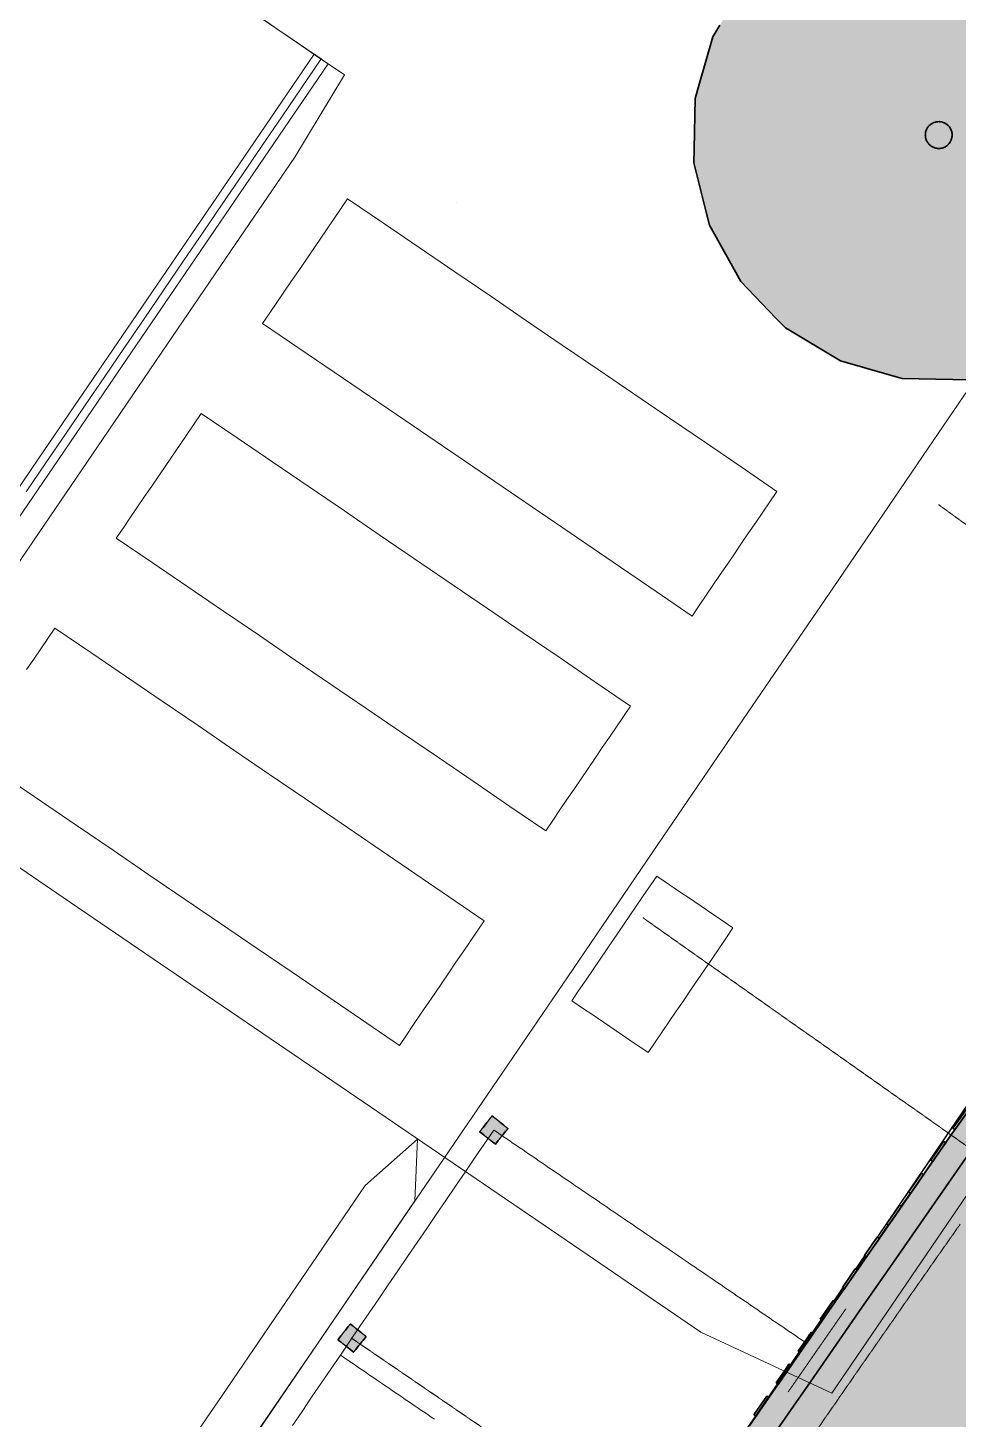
# Model space of a CAD drawing. Header units: millimetres. Extents: x -31757 to 121236, y -27283 to 63658.
# Drawn here: x 29485 to 35036, y 19997 to 28298 of the extents above; entities that cross this region are included whole.
import ezdxf

# ---------------------------------------------------------------- set-up
doc = ezdxf.new("R2010")
doc.units = ezdxf.units.MM
doc.linetypes.add('DASHDOT', pattern=[3.556, 2.54, -0.508, 0, -0.508])
doc.linetypes.add('DASHED', pattern=[1.524, 1.27, -0.254])
for name, color, linetype, lineweight in [('01_切断（構造・壁）', 7, 'Continuous', 35), ('06_部屋の色', 8, 'Continuous', 0), ('10_見えがかり', 7, 'Continuous', 13), ('11_見えがかり（家具）', 8, 'Continuous', 9), ('13_見えがかり（窓台・隠れた窓）', 7, 'DASHED', 9), ('30_敷地・外構', 8, 'Continuous', 9), ('40_通り芯', 1, 'DASHDOT', 9)]:
    doc.layers.add(name, color=color, linetype=linetype, lineweight=lineweight)

msp = doc.modelspace()

# ---------------------------------------------------------------- hatches: boundary and pattern name
at = {"layer": '01_切断（構造・壁）'}
for points in [[(36267, 27071.9), (36225.1, 27002.1), (36069.5, 26743.1), (36010.9, 26686.6), (35793.5, 26476.6), (35722.4, 26437.2), (35458.1, 26290.7), (35379.1, 26271), (35085.9, 26197.9), (35004.5, 26199.3), (34702.4, 26204.6), (34624.1, 26227), (34333.6, 26310.3), (34263.9, 26352.2), (34004.8, 26507.9), (33948.3, 26566.4), (33738.4, 26783.8), (33698.9, 26855), (33552.4, 27119.3), (33532.7, 27198.2), (33459.6, 27491.5), (33461.1, 27572.8), (33466.3, 27875), (33488.8, 27953.2), (33572.1, 28243.7), (33614, 28313.4), (33769.6, 28572.5), (33828.1, 28629), (34045.5, 28838.9), (34116.7, 28878.4), (34381, 29024.9), (34460, 29044.6), (34753.2, 29117.7), (34834.6, 29116.3), (35136.7, 29111), (35214.9, 29088.6), (35505.4, 29005.3), (35575.2, 28963.4), (35834.2, 28807.7), (35890.8, 28749.2), (36100.7, 28531.8), (36140.1, 28460.6), (36286.7, 28196.3), (36306.3, 28117.3), (36379.4, 27824.1), (36378, 27742.8), (36372.8, 27440.6), (36350.3, 27362.4)], [(34987.7, 27615.9), (34985.5, 27612.7), (34982.2, 27608), (34979.6, 27605.1), (34975.7, 27600.8), (34972.7, 27598.2), (34968.1, 27594.2), (34964.6, 27591.9), (34959.4, 27588.4), (34955.6, 27586.6), (34949.8, 27583.7), (34945.7, 27582.4), (34939.4, 27580.3), (34935.1, 27579.5), (34928.6, 27578.3), (34924.2, 27578.1), (34917.6, 27577.8), (34913.2, 27578.2), (34906.7, 27578.8), (34902.5, 27579.8), (34896.3, 27581.2), (34892.4, 27582.7), (34886.5, 27584.9), (34883, 27586.8), (34877.6, 27589.6), (34874.5, 27591.9), (34869.7, 27595.2), (34866.9, 27597.8), (34862.6, 27601.6), (34859.9, 27604.7), (34856, 27609.2), (34853.7, 27612.7), (34850.2, 27617.9), (34848.3, 27621.8), (34845.5, 27627.5), (34844.1, 27631.7), (34842.1, 27637.9), (34841.3, 27642.2), (34840.1, 27648.7), (34839.9, 27653.1), (34839.6, 27659.7), (34840, 27664.1), (34840.6, 27670.6), (34841.5, 27674.8), (34843, 27681), (34844.5, 27684.9), (34846.7, 27690.8), (34848.6, 27694.4), (34851.4, 27699.7), (34853.6, 27702.8), (34856.9, 27707.6), (34859.5, 27710.5), (34863.4, 27714.8), (34866.4, 27717.4), (34871, 27721.4), (34874.5, 27723.7), (34879.7, 27727.1), (34883.5, 27729), (34889.3, 27731.8), (34893.4, 27733.2), (34899.6, 27735.3), (34904, 27736.1), (34910.5, 27737.3), (34914.9, 27737.5), (34921.5, 27737.8), (34925.8, 27737.4), (34932.4, 27736.8), (34936.5, 27735.8), (34942.8, 27734.3), (34946.7, 27732.9), (34952.6, 27730.7), (34956.1, 27728.8), (34961.4, 27725.9), (34964.6, 27723.7), (34969.3, 27720.4), (34972.2, 27717.8), (34976.5, 27713.9), (34979.2, 27710.9), (34983.1, 27706.3), (34985.4, 27702.9), (34988.9, 27697.7), (34990.8, 27693.8), (34993.6, 27688), (34995, 27683.9), (34997, 27677.7), (34997.8, 27673.3), (34999, 27666.8), (34999.2, 27662.4), (34999.5, 27655.8), (34999.1, 27651.5), (34998.5, 27645), (34997.5, 27640.8), (34996.1, 27634.5), (34994.6, 27630.6), (34992.4, 27624.8), (34990.5, 27621.2)], [(38613.7, 26665.3), (38678.3, 26616.1), (38733, 26574.5), (38733, 26574.5), (38733, 26574.5), (38711.9, 26546.7), (38642.8, 26455.9), (38111.1, 25735.7), (37966.3, 25539.6), (37942, 25506.7), (37591.3, 25031.7), (37591.3, 25031.7), (37591.3, 25031.7), (37561.2, 24990.9), (37560, 24989.3), (36859.2, 24040.1), (36626, 23714.4), (36345, 23321.7), (36244.2, 23181), (36184.3, 23097.3), (35846.6, 22625.6), (35846.6, 22625.6), (35846.6, 22625.6), (35815.2, 22581.8), (35798, 22557.8), (35111.2, 21598.4), (34614.1, 20882.1), (34461.4, 20662.1), (34136.3, 20193.6), (34136.3, 20193.6), (34136.3, 20193.6), (34071.8, 20100.7), (33399.1, 19131.4), (32924.9, 18426.3), (32894.8, 18381.6), (32784.1, 18216.9), (32637.1, 17998.3), (32476.3, 17759.3), (32381.7, 17618.7), (32013.6, 17071.3), (31723.3, 16639.6), (31270.9, 15945.3), (31226.7, 15877.4), (31140.9, 15745.7), (30849.5, 15298.5), (30844.1, 15290.2), (30728.2, 15112.2), (30254.2, 14384.8), (30084.1, 14123.7), (29801.3, 13675.4), (29652.8, 13439.9), (29532.6, 13249.3), (29532.5, 13249.3), (29490.2, 13182.2), (29256.5, 12811.8), (29256.5, 12811.8), (29256.5, 12811.8), (29111.6, 12582.1), (28495.5, 11605.5), (28481.9, 11583.8), (28481.9, 11583.8), (28481.9, 11583.8), (28427.5, 11617.6), (28354.4, 11662.9), (28368, 11684.5), (28816.2, 12394.9), (28984.4, 12661.5), (29129.7, 12891.8), (29284.1, 13136.6), (29405.7, 13329.3), (29498.3, 13476.2), (29525.9, 13520), (29957.8, 14204.5), (29957.8, 14204.5), (29957.8, 14204.5), (29957.8, 14204.5), (29957.8, 14204.5), (30602.3, 15193.9), (30723.9, 15380.4), (30825.5, 15536.5), (31015.3, 15827.7), (31073.9, 15917.7), (31145.4, 16027.5), (31492.1, 16559.6), (31598.2, 16722.4), (31728.7, 16916.5), (32257.1, 17702.2), (32308.6, 17778.7), (32351.9, 17843.1), (32488.4, 18046.1), (32659.7, 18300.7), (32800.6, 18510.3), (33061.9, 18898.8), (33275.2, 19216), (33788.6, 19955.7), (33948.5, 20186.1), (33960.8, 20203.9), (34013.1, 20279.2), (34338.2, 20747.7), (34359.3, 20778), (34491, 20967.9), (34645.2, 21190), (34988.6, 21684.8), (35206.5, 21989.2), (35675.9, 22644.9), (35694.8, 22671.3), (35724.7, 22713), (36062.4, 23184.7), (36223.2, 23409.3), (36737.9, 24128.3), (37439.2, 25078.2), (37453.9, 25098.1), (37470.7, 25120.8), (37676.4, 25399.5), (37821.3, 25595.8), (37990.5, 25825), (38522.8, 26545.9), (38592.4, 26637.4), (38613.7, 26665.3), (38613.7, 26665.3)], [(35004.4, 21732.6), (35052.1, 21799.3), (35083, 21842.4), (35087.8, 21839), (35095.2, 21833.7), (35064.3, 21790.5), (35016.6, 21723.9), (35011.8, 21727.3)], [(32188.7, 21705.9), (32187.1, 21707.1), (32180.9, 21712.1), (32182.1, 21713.7), (32187.1, 21719.9), (32188.4, 21721.5), (32193.3, 21727.8), (32194.6, 21729.3), (32199.6, 21735.6), (32200.8, 21737.2), (32205.8, 21743.4), (32207, 21745), (32212, 21751.2), (32213.3, 21752.8), (32218.2, 21759.1), (32219.5, 21760.6), (32224.5, 21766.9), (32225.7, 21768.5), (32230.7, 21774.7), (32231.9, 21776.3), (32236.9, 21782.5), (32238.2, 21784.1), (32243.1, 21790.4), (32244.4, 21791.9), (32249.4, 21798.2), (32250.6, 21799.8), (32255.6, 21806), (32257.2, 21804.8), (32263.4, 21799.8), (32265, 21798.6), (32271.2, 21793.6), (32272.8, 21792.3), (32279.1, 21787.3), (32280.6, 21786.1), (32286.9, 21781.1), (32288.5, 21779.9), (32294.7, 21774.9), (32296.3, 21773.7), (32302.5, 21768.7), (32304.1, 21767.4), (32310.4, 21762.4), (32311.9, 21761.2), (32318.2, 21756.2), (32319.8, 21755), (32326, 21750), (32327.6, 21748.8), (32333.8, 21743.8), (32335.4, 21742.5), (32341.7, 21737.5), (32343.2, 21736.3), (32349.5, 21731.3), (32348.3, 21729.8), (32343.3, 21723.5), (32342, 21721.9), (32337.1, 21715.7), (32335.8, 21714.1), (32330.8, 21707.8), (32329.6, 21706.3), (32324.6, 21700), (32323.4, 21698.5), (32318.4, 21692.2), (32317.1, 21690.6), (32312.2, 21684.4), (32310.9, 21682.8), (32305.9, 21676.5), (32304.7, 21675), (32299.7, 21668.7), (32298.5, 21667.1), (32293.5, 21660.9), (32292.2, 21659.3), (32287.2, 21653.1), (32286, 21651.5), (32281, 21645.2), (32279.8, 21643.7), (32274.8, 21637.4), (32273.2, 21638.7), (32267, 21643.6), (32265.4, 21644.9), (32259.1, 21649.9), (32257.6, 21651.1), (32251.3, 21656.1), (32249.8, 21657.3), (32243.5, 21662.3), (32241.9, 21663.6), (32235.7, 21668.5), (32234.1, 21669.8), (32227.8, 21674.8), (32226.3, 21676), (32220, 21681), (32218.5, 21682.2), (32212.2, 21687.2), (32210.6, 21688.5), (32204.4, 21693.4), (32202.8, 21694.7), (32196.5, 21699.7), (32195, 21700.9)], [(34871.9, 21543), (34918.6, 21610.3), (34948.9, 21653.9), (34953.7, 21650.5), (34961.2, 21645.3), (34930.9, 21601.7), (34884.2, 21534.4), (34879.4, 21537.8)], [(34740.1, 21353), (34786.8, 21420.4), (34817.1, 21464), (34821.9, 21460.6), (34829.4, 21455.4), (34799.1, 21411.8), (34752.4, 21344.5), (34747.6, 21347.9)], [(34608.3, 21163.1), (34655, 21230.5), (34685.3, 21274), (34690.1, 21270.7), (34697.6, 21265.5), (34667.3, 21221.9), (34620.6, 21154.6), (34615.8, 21157.9)], [(34476.5, 20973.2), (34523.2, 21040.6), (34553.5, 21084.1), (34558.3, 21080.8), (34565.8, 21075.6), (34535.5, 21032), (34488.8, 20964.7), (34484, 20968)], [(34344.7, 20783.3), (34391.4, 20850.7), (34421.7, 20894.2), (34426.5, 20890.9), (34434, 20885.7), (34403.8, 20842.1), (34357, 20774.8), (34352.2, 20778.1)], [(34212.9, 20593.4), (34285.9, 20698.6), (34289.9, 20704.3), (34290.5, 20703.9), (34302.2, 20695.8), (34298.3, 20690.1), (34225.2, 20584.9), (34224.6, 20585.3)], [(31342.8, 20464.8), (31341.2, 20466), (31334.9, 20471), (31336.2, 20472.6), (31341.2, 20478.8), (31342.4, 20480.4), (31347.4, 20486.7), (31348.6, 20488.2), (31353.6, 20494.5), (31354.9, 20496), (31359.8, 20502.3), (31361.1, 20503.9), (31366.1, 20510.1), (31367.3, 20511.7), (31372.3, 20518), (31373.5, 20519.5), (31378.5, 20525.8), (31379.8, 20527.4), (31384.7, 20533.6), (31386, 20535.2), (31391, 20541.4), (31392.2, 20543), (31397.2, 20549.3), (31398.4, 20550.8), (31403.4, 20557.1), (31404.7, 20558.7), (31409.6, 20564.9), (31411.2, 20563.7), (31417.5, 20558.7), (31419, 20557.4), (31425.3, 20552.5), (31426.9, 20551.2), (31433.1, 20546.2), (31434.7, 20545), (31440.9, 20540), (31442.5, 20538.8), (31448.8, 20533.8), (31450.3, 20532.5), (31456.6, 20527.6), (31458.2, 20526.3), (31464.4, 20521.3), (31466, 20520.1), (31472.2, 20515.1), (31473.8, 20513.9), (31480.1, 20508.9), (31481.6, 20507.6), (31487.9, 20502.7), (31489.5, 20501.4), (31495.7, 20496.4), (31497.3, 20495.2), (31503.6, 20490.2), (31502.3, 20488.7), (31497.3, 20482.4), (31496.1, 20480.8), (31491.1, 20474.6), (31489.9, 20473), (31484.9, 20466.7), (31483.6, 20465.2), (31478.7, 20458.9), (31477.4, 20457.3), (31472.4, 20451.1), (31471.2, 20449.5), (31466.2, 20443.3), (31465, 20441.7), (31460, 20435.4), (31458.7, 20433.9), (31453.8, 20427.6), (31452.5, 20426), (31447.5, 20419.8), (31446.3, 20418.2), (31441.3, 20412), (31440.1, 20410.4), (31435.1, 20404.1), (31433.8, 20402.6), (31428.9, 20396.3), (31427.3, 20397.5), (31421, 20402.5), (31419.5, 20403.8), (31413.2, 20408.8), (31411.6, 20410), (31405.4, 20415), (31403.8, 20416.2), (31397.5, 20421.2), (31396, 20422.4), (31389.7, 20427.4), (31388.2, 20428.7), (31381.9, 20433.7), (31380.3, 20434.9), (31374.1, 20439.9), (31372.5, 20441.1), (31366.2, 20446.1), (31364.7, 20447.3), (31358.4, 20452.3), (31356.9, 20453.6), (31350.6, 20458.6), (31349, 20459.8)], [(34152, 20505.7), (34158.1, 20514.4), (34158.7, 20514), (34170.4, 20505.9), (34164.3, 20497.1), (34161.5, 20493.1), (34152.6, 20480.2), (34093.4, 20395), (34090.6, 20396.9), (34081.1, 20403.5), (34140.3, 20488.8), (34149.2, 20501.6)], [(33949.3, 20213.6), (34008.5, 20298.9), (34026.3, 20324.5), (34029.1, 20322.5), (34038.6, 20316), (34020.8, 20290.3), (33961.6, 20205.1), (33958.8, 20207)], [(33817.5, 20023.7), (33834.2, 20047.8), (33894.5, 20134.6), (33904.1, 20127.9), (33906.8, 20126.1), (33846.5, 20039.2), (33829.8, 20015.1), (33820.2, 20021.8)]]:
    msp.add_hatch(color=7, dxfattribs=at).paths.add_polyline_path(points)
at = {"layer": '06_部屋の色', "true_color": 0xe9dfcf}
msp.add_hatch(color=8, dxfattribs=at).paths.add_polyline_path([(45509.6, 12554.2), (44710.7, 11403), (33399.6, 19131), (35111.7, 21598), (46279.9, 13725.5), (45480.9, 12574.1)])

# ---------------------------------------------------------------- linework, layer by layer
at = {"layer": '01_切断（構造・壁）'}
for points in [[(35085.9, 26197.9), (35004.5, 26199.3), (34702.4, 26204.6), (34624.1, 26227), (34333.6, 26310.3), (34263.9, 26352.2), (34004.8, 26507.9), (33948.3, 26566.4), (33738.4, 26783.8), (33698.9, 26855), (33552.4, 27119.3), (33532.7, 27198.2), (33459.6, 27491.5), (33461.1, 27572.8), (33466.3, 27875), (33488.8, 27953.2), (33572.1, 28243.7), (33614, 28313.4)], [(34987.7, 27615.9), (34985.5, 27612.7), (34982.2, 27608), (34979.6, 27605.1), (34975.7, 27600.8), (34972.7, 27598.2), (34968.1, 27594.2), (34964.6, 27591.9), (34959.4, 27588.4), (34955.6, 27586.6), (34949.8, 27583.7), (34945.7, 27582.4), (34939.4, 27580.3), (34935.1, 27579.5), (34928.6, 27578.3), (34924.2, 27578.1), (34917.6, 27577.8), (34913.2, 27578.2), (34906.7, 27578.8), (34902.5, 27579.8), (34896.3, 27581.2), (34892.4, 27582.7), (34886.5, 27584.9), (34883, 27586.8), (34877.6, 27589.6), (34874.5, 27591.9), (34869.7, 27595.2), (34866.9, 27597.8), (34862.6, 27601.6), (34859.9, 27604.7), (34856, 27609.2), (34853.7, 27612.7), (34850.2, 27617.9), (34848.3, 27621.8), (34845.5, 27627.5), (34844.1, 27631.7), (34842.1, 27637.9), (34841.3, 27642.2), (34840.1, 27648.7), (34839.9, 27653.1), (34839.6, 27659.7), (34840, 27664.1), (34840.6, 27670.6), (34841.5, 27674.8), (34843, 27681), (34844.5, 27684.9), (34846.7, 27690.8), (34848.6, 27694.4), (34851.4, 27699.7), (34853.6, 27702.8), (34856.9, 27707.6), (34859.5, 27710.5), (34863.4, 27714.8), (34866.4, 27717.4), (34871, 27721.4), (34874.5, 27723.7), (34879.7, 27727.1), (34883.5, 27729), (34889.3, 27731.8), (34893.4, 27733.2), (34899.6, 27735.3), (34904, 27736.1), (34910.5, 27737.3), (34914.9, 27737.5), (34921.5, 27737.8), (34925.8, 27737.4), (34932.4, 27736.8), (34936.5, 27735.8), (34942.8, 27734.3), (34946.7, 27732.9), (34952.6, 27730.7), (34956.1, 27728.8), (34961.4, 27725.9), (34964.6, 27723.7), (34969.3, 27720.4), (34972.2, 27717.8), (34976.5, 27713.9), (34979.2, 27710.9), (34983.1, 27706.3), (34985.4, 27702.9), (34988.9, 27697.7), (34990.8, 27693.8), (34993.6, 27688), (34995, 27683.9), (34997, 27677.7), (34997.8, 27673.3), (34999, 27666.8), (34999.2, 27662.4), (34999.5, 27655.8), (34999.1, 27651.5), (34998.5, 27645), (34997.5, 27640.8), (34996.1, 27634.5), (34994.6, 27630.6), (34992.4, 27624.8), (34990.5, 27621.2), (34987.7, 27615.9)], [(33788.6, 19955.7), (33948.5, 20186.1), (33960.8, 20203.9), (34013.1, 20279.2), (34338.2, 20747.7), (34359.3, 20778), (34491, 20967.9), (34645.2, 21190), (34988.6, 21684.8), (35206.5, 21989.2)], [(35004.4, 21732.6), (35052.1, 21799.3), (35083, 21842.4), (35087.8, 21839), (35095.2, 21833.7), (35064.3, 21790.5), (35016.6, 21723.9), (35011.8, 21727.3), (35004.4, 21732.6)], [(32188.7, 21705.9), (32187.1, 21707.1), (32180.9, 21712.1), (32182.1, 21713.7), (32187.1, 21719.9), (32188.4, 21721.5), (32193.3, 21727.8), (32194.6, 21729.3), (32199.6, 21735.6), (32200.8, 21737.2), (32205.8, 21743.4), (32207, 21745), (32212, 21751.2), (32213.3, 21752.8), (32218.2, 21759.1), (32219.5, 21760.6), (32224.5, 21766.9), (32225.7, 21768.5), (32230.7, 21774.7), (32231.9, 21776.3), (32236.9, 21782.5), (32238.2, 21784.1), (32243.1, 21790.4), (32244.4, 21791.9), (32249.4, 21798.2), (32250.6, 21799.8), (32255.6, 21806), (32257.2, 21804.8), (32263.4, 21799.8), (32265, 21798.6), (32271.2, 21793.6), (32272.8, 21792.3), (32279.1, 21787.3), (32280.6, 21786.1), (32286.9, 21781.1), (32288.5, 21779.9), (32294.7, 21774.9), (32296.3, 21773.7), (32302.5, 21768.7), (32304.1, 21767.4), (32310.4, 21762.4), (32311.9, 21761.2), (32318.2, 21756.2), (32319.8, 21755), (32326, 21750), (32327.6, 21748.8), (32333.8, 21743.8), (32335.4, 21742.5), (32341.7, 21737.5), (32343.2, 21736.3), (32349.5, 21731.3), (32348.3, 21729.8), (32343.3, 21723.5), (32342, 21721.9), (32337.1, 21715.7), (32335.8, 21714.1), (32330.8, 21707.8), (32329.6, 21706.3), (32324.6, 21700), (32323.4, 21698.5), (32318.4, 21692.2), (32317.1, 21690.6), (32312.2, 21684.4), (32310.9, 21682.8), (32305.9, 21676.5), (32304.7, 21675), (32299.7, 21668.7), (32298.5, 21667.1), (32293.5, 21660.9), (32292.2, 21659.3), (32287.2, 21653.1), (32286, 21651.5), (32281, 21645.2), (32279.8, 21643.7), (32274.8, 21637.4), (32273.2, 21638.7), (32267, 21643.6), (32265.4, 21644.9), (32259.1, 21649.9), (32257.6, 21651.1), (32251.3, 21656.1), (32249.8, 21657.3), (32243.5, 21662.3), (32241.9, 21663.6), (32235.7, 21668.5), (32234.1, 21669.8), (32227.8, 21674.8), (32226.3, 21676), (32220, 21681), (32218.5, 21682.2), (32212.2, 21687.2), (32210.6, 21688.5), (32204.4, 21693.4), (32202.8, 21694.7), (32196.5, 21699.7), (32195, 21700.9), (32188.7, 21705.9)], [(35111.2, 21598.4), (34614.1, 20882.1), (34461.4, 20662.1), (34136.3, 20193.6), (34136.3, 20193.6), (34136.3, 20193.6), (34071.8, 20100.7), (33399.1, 19131.4)], [(34871.9, 21543), (34918.6, 21610.3), (34948.9, 21653.9), (34953.7, 21650.5), (34961.2, 21645.3), (34930.9, 21601.7), (34884.2, 21534.4), (34879.4, 21537.8), (34871.9, 21543)], [(34740.1, 21353), (34786.8, 21420.4), (34817.1, 21464), (34821.9, 21460.6), (34829.4, 21455.4), (34799.1, 21411.8), (34752.4, 21344.5), (34747.6, 21347.9), (34740.1, 21353)], [(34608.3, 21163.1), (34655, 21230.5), (34685.3, 21274), (34690.1, 21270.7), (34697.6, 21265.5), (34667.3, 21221.9), (34620.6, 21154.6), (34615.8, 21157.9), (34608.3, 21163.1)], [(34476.5, 20973.2), (34523.2, 21040.6), (34553.5, 21084.1), (34558.3, 21080.8), (34565.8, 21075.6), (34535.5, 21032), (34488.8, 20964.7), (34484, 20968), (34476.5, 20973.2)], [(34344.7, 20783.3), (34391.4, 20850.7), (34421.7, 20894.2), (34426.5, 20890.9), (34434, 20885.7), (34403.8, 20842.1), (34357, 20774.8), (34352.2, 20778.1), (34344.7, 20783.3)], [(34212.9, 20593.4), (34285.9, 20698.6), (34289.9, 20704.3), (34290.5, 20703.9), (34302.2, 20695.8), (34298.3, 20690.1), (34225.2, 20584.9), (34224.6, 20585.3), (34212.9, 20593.4)], [(31342.8, 20464.8), (31341.2, 20466), (31334.9, 20471), (31336.2, 20472.6), (31341.2, 20478.8), (31342.4, 20480.4), (31347.4, 20486.7), (31348.6, 20488.2), (31353.6, 20494.5), (31354.9, 20496), (31359.8, 20502.3), (31361.1, 20503.9), (31366.1, 20510.1), (31367.3, 20511.7), (31372.3, 20518), (31373.5, 20519.5), (31378.5, 20525.8), (31379.8, 20527.4), (31384.7, 20533.6), (31386, 20535.2), (31391, 20541.4), (31392.2, 20543), (31397.2, 20549.3), (31398.4, 20550.8), (31403.4, 20557.1), (31404.7, 20558.7), (31409.6, 20564.9), (31411.2, 20563.7), (31417.5, 20558.7), (31419, 20557.4), (31425.3, 20552.5), (31426.9, 20551.2), (31433.1, 20546.2), (31434.7, 20545), (31440.9, 20540), (31442.5, 20538.8), (31448.8, 20533.8), (31450.3, 20532.5), (31456.6, 20527.6), (31458.2, 20526.3), (31464.4, 20521.3), (31466, 20520.1), (31472.2, 20515.1), (31473.8, 20513.9), (31480.1, 20508.9), (31481.6, 20507.6), (31487.9, 20502.7), (31489.5, 20501.4), (31495.7, 20496.4), (31497.3, 20495.2), (31503.6, 20490.2), (31502.3, 20488.7), (31497.3, 20482.4), (31496.1, 20480.8), (31491.1, 20474.6), (31489.9, 20473), (31484.9, 20466.7), (31483.6, 20465.2), (31478.7, 20458.9), (31477.4, 20457.3), (31472.4, 20451.1), (31471.2, 20449.5), (31466.2, 20443.3), (31465, 20441.7), (31460, 20435.4), (31458.7, 20433.9), (31453.8, 20427.6), (31452.5, 20426), (31447.5, 20419.8), (31446.3, 20418.2), (31441.3, 20412), (31440.1, 20410.4), (31435.1, 20404.1), (31433.8, 20402.6), (31428.9, 20396.3), (31427.3, 20397.5), (31421, 20402.5), (31419.5, 20403.8), (31413.2, 20408.8), (31411.6, 20410), (31405.4, 20415), (31403.8, 20416.2), (31397.5, 20421.2), (31396, 20422.4), (31389.7, 20427.4), (31388.2, 20428.7), (31381.9, 20433.7), (31380.3, 20434.9), (31374.1, 20439.9), (31372.5, 20441.1), (31366.2, 20446.1), (31364.7, 20447.3), (31358.4, 20452.3), (31356.9, 20453.6), (31350.6, 20458.6), (31349, 20459.8), (31342.8, 20464.8)], [(34152, 20505.7), (34158.1, 20514.4), (34158.7, 20514), (34170.4, 20505.9), (34164.3, 20497.1), (34161.5, 20493.1), (34152.6, 20480.2), (34093.4, 20395), (34090.6, 20396.9), (34081.1, 20403.5), (34140.3, 20488.8), (34149.2, 20501.6), (34152, 20505.7)], [(33949.3, 20213.6), (34008.5, 20298.9), (34026.3, 20324.5), (34029.1, 20322.5), (34038.6, 20316), (34020.8, 20290.3), (33961.6, 20205.1), (33958.8, 20207), (33949.3, 20213.6)], [(33817.5, 20023.7), (33834.2, 20047.8), (33894.5, 20134.6), (33904.1, 20127.9), (33906.8, 20126.1), (33846.5, 20039.2), (33829.8, 20015.1), (33820.2, 20021.8), (33817.5, 20023.7)]]:
    msp.add_lwpolyline(points, dxfattribs=at)
at = {"layer": '10_見えがかり'}
for points in [[(34816.1, 21465.7), (35024.3, 21771.2), (35280.8, 22147.5), (35537.3, 22523.8), (35793.8, 22900.2), (36050.3, 23276.5), (36306.8, 23652.8), (36563.3, 24029.1), (37076.4, 24781.8), (37332.9, 25158.1), (37589.4, 25534.5), (37845.9, 25910.8), (38102.4, 26287.1), (38358.9, 26663.4), (38615.4, 27039.8), (38871.9, 27416.1), (39128.4, 27792.4), (39384.9, 28168.8), (39898, 28921.4), (40193.8, 29049.8)], [(29316.5, 25385.5), (29551.2, 25729.8), (29785.9, 26074.1), (30020.6, 26418.4), (30489.9, 27107), (31193.9, 28139.8), (31214.6, 28125.8)], [(31214.6, 28125.8), (31221.5, 28121.1), (31228.4, 28116.4), (31242.1, 28107), (31249, 28102.3), (31255.9, 28097.6), (31276.6, 28083.5), (30572.5, 27050.6), (30337.9, 26706.3), (30103.2, 26362), (29633.8, 25673.5), (29399.2, 25329.2)], [(30359, 19720.5), (30643.7, 20138.2), (31213.1, 20973.6), (31497.8, 21391.4), (31809.5, 21666.8), (31793.9, 21300.1), (31509.1, 20882.4), (31224.4, 20464.7), (30939.7, 20046.9), (30370.3, 19211.5)], [(34881.2, 21534.1), (34828.2, 21458.7)], [(34686.5, 21275.6), (34738.5, 21351.9)], [(34748.4, 21344.8), (34695.8, 21269.2)], [(34556.3, 21084.6), (34608.2, 21160.8)], [(34616.4, 21155.1), (34563.8, 21079.4)], [(34426.1, 20893.6), (34478, 20969.7)], [(34484.5, 20965.3), (34431.9, 20889.6)], [(34295.9, 20702.6), (34347.8, 20778.7)], [(34352.5, 20775.5), (34299.9, 20699.8)], [(34165.7, 20511.6), (34217.6, 20587.7)], [(34220.6, 20585.7), (34168, 20510)], [(34035.5, 20320.5), (34087.4, 20396.7)], [(34088.6, 20395.9), (34036, 20320.2)], [(33958, 20205.1), (33905.5, 20129.4)], [(33826.2, 20015.2), (33773.7, 19939.5)]]:
    msp.add_lwpolyline(points, dxfattribs=at)
at = {"layer": '11_見えがかり（家具）'}
for points in [[(31266.4, 27092), (31308.6, 27154), (31393.1, 27278), (31606.6, 27132.5), (31820, 26987), (32033.5, 26841.5), (32247, 26696), (32460.4, 26550.5), (32673.9, 26405), (32887.3, 26259.5), (33100.8, 26114), (33314.3, 25968.5), (33527.7, 25823), (33741.2, 25677.5), (33954.7, 25532), (33912.4, 25470), (33870.2, 25408), (33827.9, 25346.1), (33785.7, 25284.1), (33743.5, 25222.1), (33701.2, 25160.2), (33659, 25098.2), (33616.7, 25036.2), (33574.5, 24974.2), (33532.2, 24912.3), (33490, 24850.3), (33447.8, 24788.3), (33234.3, 24933.8), (33020.8, 25079.3), (32807.4, 25224.8), (31740.1, 25952.3), (31313.1, 26243.3), (30886.2, 26534.3), (30928.5, 26596.3), (30970.7, 26658.2), (31012.9, 26720.2), (31055.2, 26782.2), (31097.4, 26844.2), (31266.4, 27092)], [(30266.7, 25625.4), (30308.9, 25687.3), (30393.4, 25811.3), (30435.6, 25873.2), (30477.9, 25935.2), (30520.1, 25997.2), (30733.6, 25851.7), (30947, 25706.2), (31374, 25415.2), (31587.4, 25269.7), (32227.8, 24833.2), (32441.3, 24687.7), (32654.7, 24542.2), (32868.2, 24396.7), (33081.7, 24251.2), (33039.4, 24189.2), (32997.2, 24127.3), (32954.9, 24065.3), (32912.7, 24003.3), (32870.5, 23941.3), (32786, 23817.4), (32743.7, 23755.4), (32701.5, 23693.5), (32659.3, 23631.5), (32617, 23569.5), (32574.8, 23507.5), (32361.3, 23653), (32147.8, 23798.5), (31934.4, 23944), (31720.9, 24089.5), (31507.5, 24235), (31080.5, 24526), (30867.1, 24671.5), (30653.6, 24817), (30440.1, 24962.5), (30226.7, 25108), (30013.2, 25253.5), (30055.5, 25315.5), (30097.7, 25377.5), (30139.9, 25439.4), (30182.2, 25501.4), (30224.4, 25563.4), (30266.7, 25625.4)], [(29478.2, 24468.5), (29520.4, 24530.5), (29562.6, 24592.5), (29604.9, 24654.4), (29647.1, 24716.4), (29860.6, 24570.9), (30074.1, 24425.4), (30287.5, 24279.9), (30501, 24134.4), (30714.4, 23988.9), (30927.9, 23843.4), (31141.4, 23697.9), (31354.8, 23552.4), (31995.2, 23115.9), (32208.7, 22970.4), (32166.4, 22908.5), (32124.2, 22846.5), (32082, 22784.5), (32039.7, 22722.5), (31997.5, 22660.6), (31955.2, 22598.6), (31913, 22536.6), (31828.5, 22412.7), (31786.3, 22350.7), (31744, 22288.7), (31701.8, 22226.8), (31274.9, 22517.8), (31061.4, 22663.3), (30847.9, 22808.8), (30634.5, 22954.3), (30207.5, 23245.2), (29994.1, 23390.7), (29780.6, 23536.2), (29140.2, 23972.7)], [(33110.9, 23051.3), (33153.2, 23113.3), (33237.7, 23237.2), (33275.5, 23211.4), (33313.4, 23185.6), (33351.3, 23159.8), (33389.2, 23134), (33427, 23108.2), (33502.8, 23056.5), (33540.7, 23030.7), (33578.5, 23004.9), (33616.4, 22979.1), (33654.3, 22953.3), (33692.1, 22927.5), (33649.9, 22865.5), (33607.7, 22803.5), (33565.4, 22741.5), (33438.7, 22555.6), (33396.5, 22493.6), (33354.2, 22431.7), (33312, 22369.7), (33269.7, 22307.7), (33227.5, 22245.8), (33185.2, 22183.8), (33147.4, 22209.6), (33109.5, 22235.4), (33071.6, 22261.2), (33033.8, 22287), (32995.9, 22312.9), (32920.1, 22364.5), (32882.3, 22390.3), (32844.4, 22416.1), (32806.5, 22441.9), (32768.6, 22467.7), (32730.8, 22493.6), (32773, 22555.5), (32815.3, 22617.5), (32857.5, 22679.5), (32899.7, 22741.4), (32942, 22803.4), (33110.9, 23051.3)]]:
    msp.add_lwpolyline(points, dxfattribs=at)
at = {"layer": '13_見えがかり（窓台・隠れた窓）'}
msp.add_lwpolyline([(34022.2, 20160.7), (34364.7, 20654.3)], dxfattribs=at)
at = {"layer": '30_敷地・外構'}
for points in [[(29171.1, 24728.2), (29552.5, 25287.7), (29933.8, 25847.2), (30315.1, 26406.7), (30696.5, 26966.2), (31077.8, 27525.6), (31373.8, 28017.2), (31200.4, 28135.4), (31027, 28253.7), (30853.5, 28371.9)], [(30891, 28346.4), (30977, 28287.7), (31063.1, 28229), (31149.2, 28170.4), (31235.3, 28111.7), (31117.9, 27939.5), (31000.6, 27767.4), (30883.2, 27595.2), (30765.9, 27423.1), (30648.6, 27250.9), (30531.2, 27078.8), (30413.9, 26906.7), (30296.6, 26734.5), (30179.2, 26562.4), (30061.9, 26390.2), (29944.5, 26218.1), (29827.2, 26045.9), (29709.9, 25873.8), (29592.5, 25701.6), (29475.2, 25529.5)], [(32044.7, 27257.4), (32044.7, 27257.4)], [(30557.2, 19482.2), (31094.6, 20270.6), (31632, 21059.1), (32169.4, 21847.5), (32706.8, 22635.9), (33244.2, 23424.4), (33781.6, 24212.8), (34319, 25001.3), (34856.4, 25789.7), (35393.8, 26578.1)], [(35295.7, 21640.3), (34281.3, 20152.1), (33501, 20516.4), (32740.1, 21035), (31979.2, 21553.6), (31218.3, 22072.2), (30457.4, 22590.9), (29696.5, 23109.5), (28935.6, 23628.1)], [(35227.4, 22072.7), (34690, 21284.2), (34152.5, 20495.8), (33615.1, 19707.4)], [(31064, 19959.4), (31121.2, 20043.3), (31178.4, 20127.2), (31235.6, 20211.1), (31292.8, 20295.1), (31350, 20379), (31407.2, 20462.9), (31464.4, 20546.8), (31521.6, 20630.7), (31578.8, 20714.7), (31636, 20798.6), (31693.2, 20882.5), (31750.4, 20966.4), (31807.6, 21050.3), (31864.8, 21134.3), (31922, 21218.2), (31979.2, 21302.1), (32036.4, 21386), (32093.6, 21470), (32150.8, 21553.9), (32208, 21637.8), (32265.2, 21721.7)], [(32265.2, 21721.7), (32284.6, 21708.5), (32303.9, 21695.3), (32323.3, 21682.1), (32342.7, 21668.9), (32362, 21655.7), (32381.4, 21642.5), (32400.8, 21629.3), (32420.1, 21616.1), (32439.5, 21602.9), (32458.9, 21589.7), (32478.2, 21576.5), (32497.6, 21563.3), (32517, 21550.1), (32536.3, 21536.9), (32555.7, 21523.7), (32575.1, 21510.5), (32594.4, 21497.3), (32613.8, 21484.1), (32633.2, 21470.9), (32652.5, 21457.7), (32671.9, 21444.5), (32691.3, 21431.3), (32710.6, 21418.1), (32730, 21404.9), (32749.4, 21391.7), (32768.7, 21378.5), (32788.1, 21365.3), (32807.5, 21352.1), (32826.8, 21338.9), (32846.2, 21325.7), (32865.6, 21312.5), (32884.9, 21299.3), (32904.3, 21286.1), (32923.7, 21272.9), (32943, 21259.7), (32962.4, 21246.5), (32981.8, 21233.3), (33001.1, 21220.1), (33020.5, 21206.9), (33039.9, 21193.7), (33059.2, 21180.5), (33078.6, 21167.3), (33098, 21154.1), (33117.3, 21140.9), (33136.7, 21127.7), (33156.1, 21114.5), (33175.4, 21101.3), (33194.8, 21088.1), (33214.2, 21074.9), (33233.5, 21061.7), (33252.9, 21048.5), (33272.3, 21035.3), (33291.6, 21022.1), (33311, 21008.9), (33330.4, 20995.7), (33349.7, 20982.5), (33369.1, 20969.3), (33388.5, 20956.1), (33407.8, 20942.9), (33427.2, 20929.7), (33446.6, 20916.5), (33465.9, 20903.3), (33485.3, 20890.1), (33504.7, 20876.9), (33524, 20863.7), (33543.4, 20850.5), (33562.8, 20837.3), (33582.1, 20824.1), (33601.5, 20810.9), (33620.9, 20797.7), (33640.2, 20784.5), (33659.6, 20771.3), (33679, 20758.1), (33698.3, 20744.9), (33717.7, 20731.7), (33737.1, 20718.5), (33756.4, 20705.3), (33775.8, 20692.1), (33795.2, 20678.9), (33814.5, 20665.7), (33833.9, 20652.5), (33853.3, 20639.3), (33872.6, 20626.1), (33892, 20612.9), (33911.4, 20599.7), (33930.7, 20586.5), (33950.1, 20573.3), (33969.5, 20560.1), (33988.8, 20546.9), (34008.2, 20533.7), (34027.6, 20520.5), (34046.9, 20507.3), (34066.3, 20494.1), (34085.7, 20480.9), (34105, 20467.7), (34124.4, 20454.5)], [(31350, 20379), (31369.3, 20365.8), (31388.7, 20352.6), (31408.1, 20339.4), (31427.4, 20326.2), (31446.8, 20313), (31466.2, 20299.8), (31485.5, 20286.6), (31504.9, 20273.4), (31524.3, 20260.2), (31543.6, 20247), (31563, 20233.8), (31582.4, 20220.6), (31601.7, 20207.4), (31621.1, 20194.2), (31640.5, 20181), (31659.8, 20167.8), (31679.2, 20154.6), (31698.6, 20141.4), (31717.9, 20128.2), (31737.3, 20115), (31756.7, 20101.8), (31776, 20088.6), (31795.4, 20075.4), (31814.8, 20062.2), (31834.1, 20049), (31853.5, 20035.8), (31872.9, 20022.6), (31892.2, 20009.4), (31911.6, 19996.2)]]:
    msp.add_lwpolyline(points, dxfattribs=at)
at = {"layer": '40_通り芯'}
for points in [[(50610.2, 14044.6), (34919, 25452.7)], [(49010.7, 11810.4), (33154.6, 22988.3)], [(34182.8, 19918.8), (34470, 20333.2), (34758.1, 20747), (35047.3, 21160)], [(47433.3, 9537.6), (31414.7, 20481.2)]]:
    msp.add_lwpolyline(points, dxfattribs=at)

doc.saveas('drawing.dxf')
